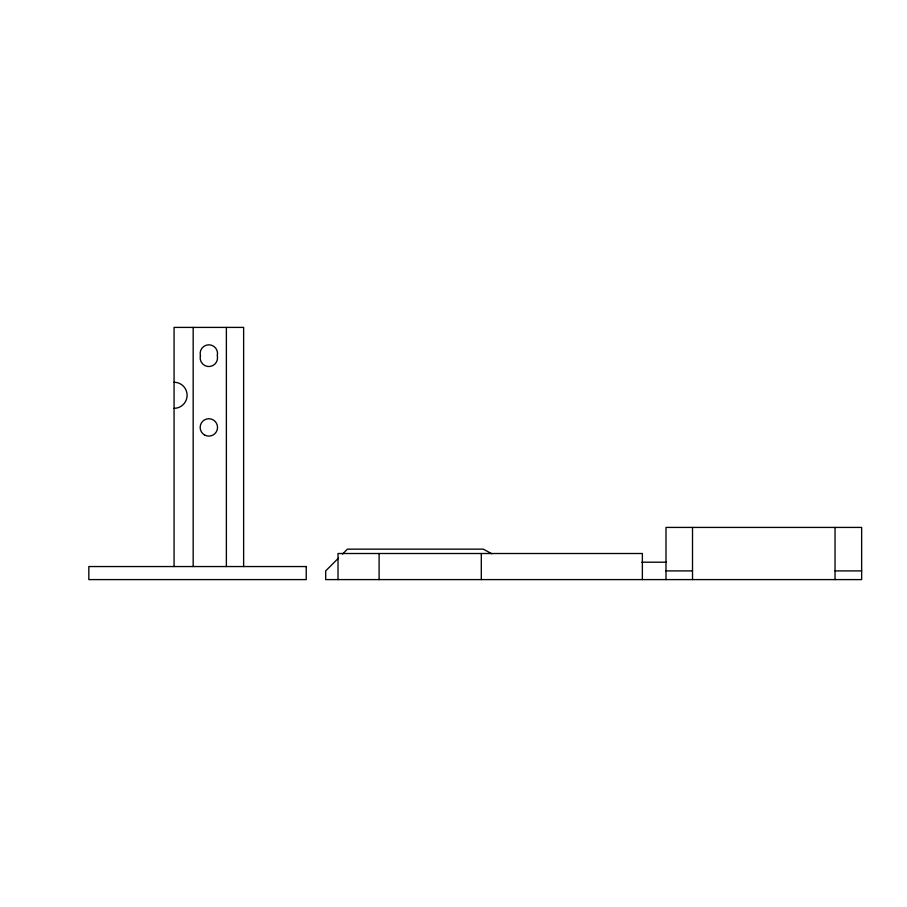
<?xml version="1.0" encoding="UTF-8"?>
<svg xmlns="http://www.w3.org/2000/svg" width="907" height="907" viewBox="0 0 907 907"><rect width="100%" height="100%" fill="white"/><g stroke="black" fill="none" stroke-linecap="round" stroke-linejoin="round"><path stroke-width="1.36" d="M338.538 558.043L325.692 570.9L325.692 579.596L861.65 579.596L861.65 527.42L665.987 527.42L665.987 579.596M342.483 554.098L347.426 549.154L483.306 549.154L491.832 553.769M641.771 562.204L666.498 562.204M665.987 570.9L692.517 570.9M835.041 570.9L861.65 570.9M835.041 527.42L835.041 579.596M692.517 527.42L692.517 579.596M642.371 579.596L642.371 553.508L338.016 553.508L338.016 579.596M481.3 553.508L481.3 579.596M379.103 553.508L379.103 579.596M243.632 566.546L243.632 327.404L174.065 327.404L174.065 566.546M226.376 327.404L226.376 566.546M193.168 327.404L193.168 566.546M174.065 382.244A13.049 13.049 0 0 1 187.114 395.282A13.049 13.049 0 0 1 174.065 408.331M200.447 355.748L200.254 356.519A8.696 8.696 0 0 0 207.522 366.439L209.789 366.485A8.696 8.696 0 0 0 217.499 356.905L217.249 355.748A8.696 8.696 0 0 0 208.848 344.796A8.696 8.696 0 0 0 200.447 355.748M306.226 566.546L88.829 566.546L88.829 579.596L306.226 579.596L306.226 566.546M204.506 434.941A8.696 8.696 0 0 0 217.544 427.412A8.696 8.696 0 0 0 204.506 419.884A8.696 8.696 0 0 0 204.506 434.941"/></g></svg>
